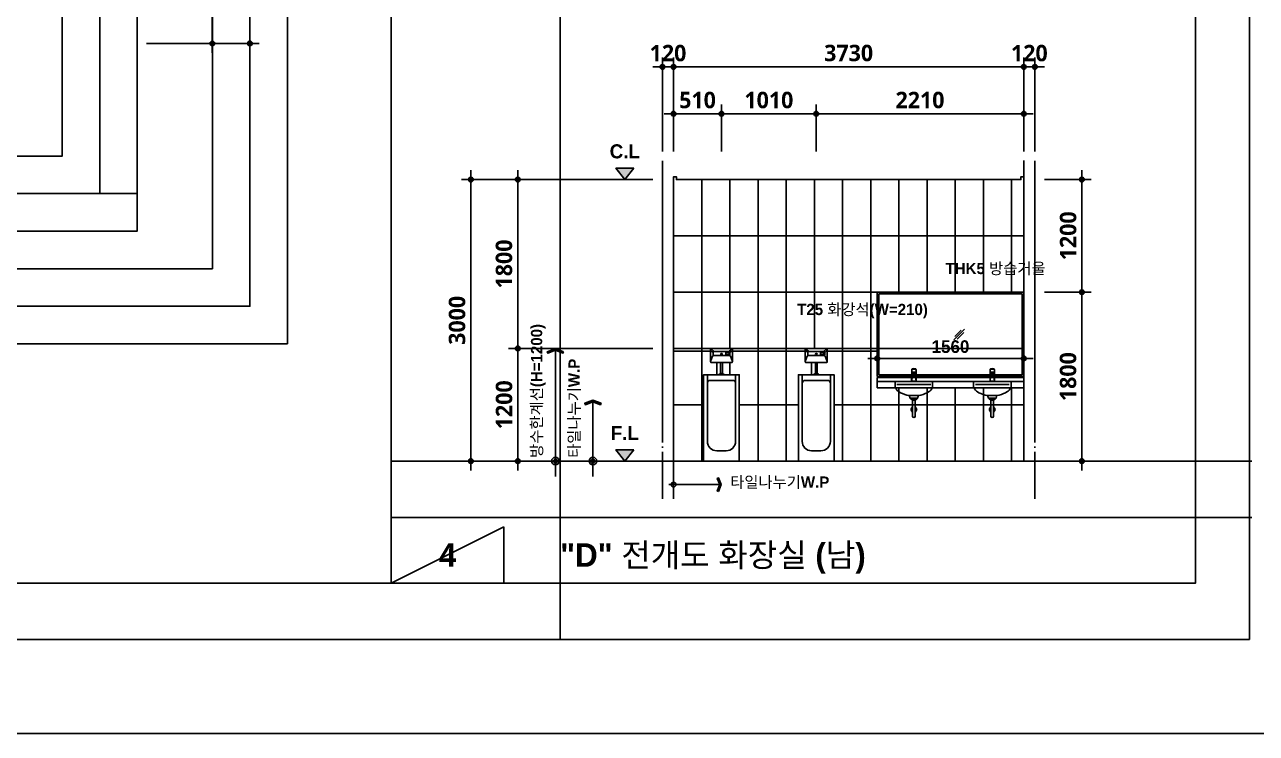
# Model space of a CAD drawing. Header units: millimetres. Extents: x 0 to 336000, y 0 to 30768.
# Drawn here: x 65425 to 78549, y 0 to 7550 of the extents above; entities that cross this region are included whole.
import ezdxf
from ezdxf.enums import TextEntityAlignment as Align

# ---------------------------------------------------------------- set-up
doc = ezdxf.new("R2010")
doc.units = ezdxf.units.MM
doc.header["$LTSCALE"] = 50
doc.linetypes.add('CEN', pattern=[62, 60, -1, 0, -1])
doc.linetypes.add('HID', pattern=[0.5, 0.25, -0.25])
doc.layers.get('Defpoints').update_dxf_attribs({"color": 153})
for name, color, linetype in [('A-ANNO-DIM', 4, 'Continuous'), ('A-ANNO-GRA1', 7, 'Continuous'), ('A-ANNO-LEAD', 4, 'Continuous'), ('A-ANNO-SYMB', 7, 'Continuous'), ('A-ANNO-TEXT1', 7, 'Continuous'), ('A-CEN', 1, 'CEN'), ('A-FLOR-TOIL-ELE2', 4, 'Continuous'), ('A-FLOR-TOIL-TILE', 8, 'Continuous'), ('A-ST-AXIS-DIM', 7, 'Continuous'), ('A-WALL-MASN', 3, 'Continuous'), ('CEN', 1, 'Continuous'), ('DIM', 7, 'Continuous'), ('ELE2', 3, 'Continuous'), ('HAT', 5, 'Continuous'), ('HID', 7, 'HID'), ('TO', 4, 'Continuous')]:
    doc.layers.add(name, color=color, linetype=linetype)
doc.layers.add('G(그리드1)', color=185, linetype='Continuous', plot=False)
doc.layers.add('G(그리드2)', color=235, linetype='Continuous', plot=False)
doc.styles.add('2020음성 1차', font='나눔고딕Bold.ttf')
doc.styles.add('SH_진천_나눔', font='')
doc.styles.get('SH_진천_나눔').set_extended_font_data('NanumGothic', bold=True)
doc.dimstyles.new('SHP 50', dxfattribs={"dimscale": 50, "dimtxt": 3.5, "dimasz": 1, "dimexe": 2, "dimexo": 2, "dimgap": 1, "dimtad": 1, "dimdec": 0, "dimzin": 0, "dimdsep": 46, "dimtxsty": 'SH_진천_나눔', "dimblk": 'DIMDOT', "dimcen": 0.09, "dimclrd": 256, "dimclre": 256, "dimclrt": 3, "dimadec": 0, "dimazin": 1, "dimtfac": 1, "dimtdec": 0, "dimtix": 1, "dimtmove": 2, "dimatfit": 0, "dimldrblk": 'DIMDOT', "dimfxl": 1, "dimtolj": 1, "dimtzin": 0, "dimlwd": -1, "dimlwe": -1, "dimarcsym": 0})
doc.dimstyles.new('SHP 50내부', dxfattribs={"dimscale": 50, "dimtxt": 2.7, "dimasz": 1, "dimexe": 2, "dimexo": 2, "dimgap": 1, "dimtad": 1, "dimdec": 0, "dimzin": 0, "dimdsep": 46, "dimtxsty": '2020음성 1차', "dimblk": 'DIMDOT', "dimcen": 0.09, "dimclrd": 256, "dimclre": 256, "dimclrt": 3, "dimadec": 0, "dimazin": 1, "dimtfac": 1, "dimtdec": 0, "dimtix": 1, "dimtmove": 2, "dimatfit": 0, "dimldrblk": 'DIMDOT', "dimfxl": 1, "dimtolj": 1, "dimtzin": 0, "dimlwd": -1, "dimlwe": -1, "dimarcsym": 0})

# ---------------------------------------------------------------- blocks, each defined once
blk = doc.blocks.new('DIMDOT')
at = {"color": 0}
blk.add_line((-2, 0), (2, 0), dxfattribs=at)
for radius in [0.5, 0.25]:
    blk.add_circle((0, 0), radius, dxfattribs=at)
blk = doc.blocks.new('*D15667')
at = {"layer": 'A-ST-AXIS-DIM'}
for p, q in [((66725, 21150), (67925, 21150)), ((67825, 7400), (67825, 21100)), ((66725, 7350), (67925, 7350))]:
    blk.add_line(p, q, dxfattribs=at)
at = {"layer": 'Defpoints', "color": 0}
for p in [(66625, 21150), (67825, 21150), (66625, 7350)]:
    blk.add_point(p, dxfattribs=at)
at = {"layer": 'A-ST-AXIS-DIM', "linetype": 'ByBlock', "xscale": 50, "yscale": 50, "zscale": 50}
for p, rotation in [((67825, 21150), 90), ((67825, 7350), 270)]:
    blk.add_blockref('DIMDOT', p, dxfattribs=dict(at, rotation=rotation))
at = {"layer": 'A-ST-AXIS-DIM', "color": 3, "insert": (67679, 14250), "char_height": 175, "attachment_point": 5, "rotation": 90, "style": 'SH_진천_나눔'}
blk.add_mtext('\\A1;13800', dxfattribs=at)
blk = doc.blocks.new('*D16184')
at = {"layer": 'A-ST-AXIS-DIM'}
for p, q in [((66725, 9340), (67525, 9340)), ((67425, 7400), (67425, 9290)), ((66725, 7350), (67525, 7350))]:
    blk.add_line(p, q, dxfattribs=at)
at = {"layer": 'Defpoints', "color": 0}
for p in [(66625, 9340), (67425, 9340), (66625, 7350)]:
    blk.add_point(p, dxfattribs=at)
at = {"layer": 'A-ST-AXIS-DIM', "linetype": 'ByBlock', "xscale": 50, "yscale": 50, "zscale": 50}
for p, rotation in [((67425, 9340), 90), ((67425, 7350), 270)]:
    blk.add_blockref('DIMDOT', p, dxfattribs=dict(at, rotation=rotation))
at = {"layer": 'A-ST-AXIS-DIM', "color": 3, "insert": (67279, 8345), "char_height": 175, "attachment_point": 5, "rotation": 90, "style": 'SH_진천_나눔'}
blk.add_mtext('\\A1;1990', dxfattribs=at)
blk = doc.blocks.new('*D20808')
at = {"layer": 'A-ST-AXIS-DIM'}
for p, q in [((72170, 7100), (72120, 7100)), ((72220, 6200), (72220, 7200)), ((72340, 7100), (72220, 7100)), ((72340, 6200), (72340, 7200)), ((72390, 7100), (72440, 7100))]:
    blk.add_line(p, q, dxfattribs=at)
at = {"layer": 'Defpoints', "color": 0}
for p in [(72220, 7100), (72220, 6100), (72340, 6100)]:
    blk.add_point(p, dxfattribs=at)
at = {"layer": 'A-ST-AXIS-DIM', "linetype": 'ByBlock', "xscale": 50, "yscale": 50, "zscale": 50}
blk.add_blockref('DIMDOT', (72220, 7100), dxfattribs=at)
at = {"layer": 'A-ST-AXIS-DIM', "linetype": 'ByBlock', "xscale": 50, "yscale": 50, "zscale": 50, "rotation": 180}
blk.add_blockref('DIMDOT', (72340, 7100), dxfattribs=at)
at = {"layer": 'A-ST-AXIS-DIM', "color": 3, "insert": (72280, 7246), "char_height": 175, "attachment_point": 5, "style": 'SH_진천_나눔'}
blk.add_mtext('\\A1;120', dxfattribs=at)
blk = doc.blocks.new('*D20809')
at = {"layer": 'A-ST-AXIS-DIM'}
for p, q in [((72340, 6200), (72340, 7200)), ((72390, 7100), (76020, 7100)), ((76070, 6200), (76070, 7200))]:
    blk.add_line(p, q, dxfattribs=at)
at = {"layer": 'Defpoints', "color": 0}
for p in [(76070, 7100), (72340, 6100), (76070, 6100)]:
    blk.add_point(p, dxfattribs=at)
at = {"layer": 'A-ST-AXIS-DIM', "linetype": 'ByBlock', "xscale": 50, "yscale": 50, "zscale": 50, "rotation": 180}
blk.add_blockref('DIMDOT', (72340, 7100), dxfattribs=at)
at = {"layer": 'A-ST-AXIS-DIM', "linetype": 'ByBlock', "xscale": 50, "yscale": 50, "zscale": 50}
blk.add_blockref('DIMDOT', (76070, 7100), dxfattribs=at)
at = {"layer": 'A-ST-AXIS-DIM', "color": 3, "insert": (74205, 7247), "char_height": 175, "attachment_point": 5, "style": 'SH_진천_나눔'}
blk.add_mtext('\\A1;3730', dxfattribs=at)
blk = doc.blocks.new('*D20810')
at = {"layer": 'A-ST-AXIS-DIM'}
for p, q in [((76020, 7100), (75970, 7100)), ((76070, 6200), (76070, 7200)), ((76070, 7100), (76190, 7100)), ((76190, 6200), (76190, 7200)), ((76240, 7100), (76290, 7100))]:
    blk.add_line(p, q, dxfattribs=at)
at = {"layer": 'Defpoints', "color": 0}
for p in [(76190, 7100), (76070, 6100), (76190, 6100)]:
    blk.add_point(p, dxfattribs=at)
at = {"layer": 'A-ST-AXIS-DIM', "linetype": 'ByBlock', "xscale": 50, "yscale": 50, "zscale": 50}
blk.add_blockref('DIMDOT', (76070, 7100), dxfattribs=at)
at = {"layer": 'A-ST-AXIS-DIM', "linetype": 'ByBlock', "xscale": 50, "yscale": 50, "zscale": 50, "rotation": 180}
blk.add_blockref('DIMDOT', (76190, 7100), dxfattribs=at)
at = {"layer": 'A-ST-AXIS-DIM', "color": 3, "insert": (76130, 7246), "char_height": 175, "attachment_point": 5, "style": 'SH_진천_나눔'}
blk.add_mtext('\\A1;120', dxfattribs=at)
blk = doc.blocks.new('*D20811')
at = {"layer": 'A-ST-AXIS-DIM'}
for p, q in [((72120, 5900), (70080, 5900)), ((70180, 5850), (70180, 2950)), ((72120, 2900), (70080, 2900))]:
    blk.add_line(p, q, dxfattribs=at)
at = {"layer": 'Defpoints', "color": 0}
for p in [(72220, 5900), (70180, 2900), (72220, 2900)]:
    blk.add_point(p, dxfattribs=at)
at = {"layer": 'A-ST-AXIS-DIM', "linetype": 'ByBlock', "xscale": 50, "yscale": 50, "zscale": 50}
for p, rotation in [((70180, 5900), 90), ((70180, 2900), 270)]:
    blk.add_blockref('DIMDOT', p, dxfattribs=dict(at, rotation=rotation))
at = {"layer": 'A-ST-AXIS-DIM', "color": 3, "insert": (70033, 4400), "char_height": 175, "attachment_point": 5, "rotation": 90, "style": 'SH_진천_나눔'}
blk.add_mtext('\\A1;3000', dxfattribs=at)
blk = doc.blocks.new('*D20812')
at = {"layer": 'A-ST-AXIS-DIM'}
for p, q in [((72120, 5900), (70580, 5900)), ((70680, 4150), (70680, 5850)), ((72120, 4100), (70580, 4100))]:
    blk.add_line(p, q, dxfattribs=at)
at = {"layer": 'Defpoints', "color": 0}
for p in [(70680, 5900), (72220, 5900), (72220, 4100)]:
    blk.add_point(p, dxfattribs=at)
at = {"layer": 'A-ST-AXIS-DIM', "linetype": 'ByBlock', "xscale": 50, "yscale": 50, "zscale": 50}
for p, rotation in [((70680, 5900), 90), ((70680, 4100), 270)]:
    blk.add_blockref('DIMDOT', p, dxfattribs=dict(at, rotation=rotation))
at = {"layer": 'A-ST-AXIS-DIM', "color": 3, "insert": (70533, 5000), "char_height": 175, "attachment_point": 5, "rotation": 90, "style": 'SH_진천_나눔'}
blk.add_mtext('\\A1;1800', dxfattribs=at)
blk = doc.blocks.new('*D20813')
at = {"layer": 'A-ST-AXIS-DIM'}
for p, q in [((72120, 4100), (70580, 4100)), ((70680, 4050), (70680, 2950)), ((72120, 2900), (70580, 2900))]:
    blk.add_line(p, q, dxfattribs=at)
at = {"layer": 'Defpoints', "color": 0}
for p in [(72220, 4100), (70680, 2900), (72220, 2900)]:
    blk.add_point(p, dxfattribs=at)
at = {"layer": 'A-ST-AXIS-DIM', "linetype": 'ByBlock', "xscale": 50, "yscale": 50, "zscale": 50}
for p, rotation in [((70680, 4100), 90), ((70680, 2900), 270)]:
    blk.add_blockref('DIMDOT', p, dxfattribs=dict(at, rotation=rotation))
at = {"layer": 'A-ST-AXIS-DIM', "color": 3, "insert": (70534, 3500), "char_height": 175, "attachment_point": 5, "rotation": 90, "style": 'SH_진천_나눔'}
blk.add_mtext('\\A1;1200', dxfattribs=at)
blk = doc.blocks.new('*D20814')
at = {"layer": 'A-ST-AXIS-DIM'}
for p, q in [((76290, 4700), (76790, 4700)), ((76690, 2950), (76690, 4650)), ((76290, 2900), (76790, 2900))]:
    blk.add_line(p, q, dxfattribs=at)
at = {"layer": 'Defpoints', "color": 0}
for p in [(76190, 4700), (76690, 4700), (76190, 2900)]:
    blk.add_point(p, dxfattribs=at)
at = {"layer": 'A-ST-AXIS-DIM', "linetype": 'ByBlock', "xscale": 50, "yscale": 50, "zscale": 50}
for p, rotation in [((76690, 4700), 90), ((76690, 2900), 270)]:
    blk.add_blockref('DIMDOT', p, dxfattribs=dict(at, rotation=rotation))
at = {"layer": 'A-ST-AXIS-DIM', "color": 3, "insert": (76543, 3800), "char_height": 175, "attachment_point": 5, "rotation": 90, "style": 'SH_진천_나눔'}
blk.add_mtext('\\A1;1800', dxfattribs=at)
blk = doc.blocks.new('*D20815')
at = {"layer": 'A-ST-AXIS-DIM'}
for p, q in [((76290, 5900), (76790, 5900)), ((76690, 5850), (76690, 4750)), ((76290, 4700), (76790, 4700))]:
    blk.add_line(p, q, dxfattribs=at)
at = {"layer": 'Defpoints', "color": 0}
for p in [(76190, 5900), (76190, 4700), (76690, 4700)]:
    blk.add_point(p, dxfattribs=at)
at = {"layer": 'A-ST-AXIS-DIM', "linetype": 'ByBlock', "xscale": 50, "yscale": 50, "zscale": 50}
for p, rotation in [((76690, 5900), 90), ((76690, 4700), 270)]:
    blk.add_blockref('DIMDOT', p, dxfattribs=dict(at, rotation=rotation))
at = {"layer": 'A-ST-AXIS-DIM', "color": 3, "insert": (76544, 5300), "char_height": 175, "attachment_point": 5, "rotation": 90, "style": 'SH_진천_나눔'}
blk.add_mtext('\\A1;1200', dxfattribs=at)
blk = doc.blocks.new('*D20816')
at = {"layer": 'A-ST-AXIS-DIM'}
for p, q in [((72340, 6200), (72340, 6700)), ((72850, 6200), (72850, 6700)), ((72290, 6600), (72240, 6600)), ((72850, 6600), (72340, 6600)), ((72900, 6600), (72950, 6600))]:
    blk.add_line(p, q, dxfattribs=at)
at = {"layer": 'Defpoints', "color": 0}
for p in [(72340, 6600), (72340, 6100), (72850, 6100)]:
    blk.add_point(p, dxfattribs=at)
at = {"layer": 'A-ST-AXIS-DIM', "linetype": 'ByBlock', "xscale": 50, "yscale": 50, "zscale": 50}
blk.add_blockref('DIMDOT', (72340, 6600), dxfattribs=at)
at = {"layer": 'A-ST-AXIS-DIM', "linetype": 'ByBlock', "xscale": 50, "yscale": 50, "zscale": 50, "rotation": 180}
blk.add_blockref('DIMDOT', (72850, 6600), dxfattribs=at)
at = {"layer": 'A-ST-AXIS-DIM', "color": 3, "insert": (72595, 6746), "char_height": 175, "attachment_point": 5, "style": 'SH_진천_나눔'}
blk.add_mtext('\\A1;510', dxfattribs=at)
blk = doc.blocks.new('ARROWX')
blk.add_lwpolyline([(-0.2, -0.5), (-0.293, -0.463), (-0.108, 0), (-0.293, 0.463), (-0.2, 0.5), (0, 0)], close=True)
for points in [[(-0.2, 0.5), (-0.293, 0.463), (0, 0), (-0.108, 0)], [(0, 0), (-0.108, 0), (-0.2, -0.5), (-0.293, -0.463)]]:
    blk.add_solid(points)
blk = doc.blocks.new('Z_DOT')
at = {"layer": 'DIM', "color": 0}
for p, q in [((0, -3), (0, 3)), ((-3, 0), (3, 0))]:
    blk.add_line(p, q, dxfattribs=at)
for radius in [0.75, 0.375]:
    blk.add_circle((0, 0), radius, dxfattribs=at)
blk = doc.blocks.new('*D20817')
at = {"layer": 'A-ST-AXIS-DIM'}
for p, q in [((72850, 6200), (72850, 6700)), ((73860, 6200), (73860, 6700)), ((72900, 6600), (73810, 6600))]:
    blk.add_line(p, q, dxfattribs=at)
at = {"layer": 'Defpoints', "color": 0}
for p in [(73860, 6600), (72850, 6100), (73860, 6100)]:
    blk.add_point(p, dxfattribs=at)
at = {"layer": 'A-ST-AXIS-DIM', "linetype": 'ByBlock', "xscale": 50, "yscale": 50, "zscale": 50, "rotation": 180}
blk.add_blockref('DIMDOT', (72850, 6600), dxfattribs=at)
at = {"layer": 'A-ST-AXIS-DIM', "linetype": 'ByBlock', "xscale": 50, "yscale": 50, "zscale": 50}
blk.add_blockref('DIMDOT', (73860, 6600), dxfattribs=at)
at = {"layer": 'A-ST-AXIS-DIM', "color": 3, "insert": (73355, 6746), "char_height": 175, "attachment_point": 5, "style": 'SH_진천_나눔'}
blk.add_mtext('\\A1;1010', dxfattribs=at)
blk = doc.blocks.new('*D20818')
at = {"layer": 'A-ST-AXIS-DIM'}
for p, q in [((73860, 6200), (73860, 6700)), ((76070, 6200), (76070, 6700)), ((76020, 6600), (73910, 6600))]:
    blk.add_line(p, q, dxfattribs=at)
at = {"layer": 'Defpoints', "color": 0}
for p in [(73860, 6600), (73860, 6100), (76070, 6100)]:
    blk.add_point(p, dxfattribs=at)
at = {"layer": 'A-ST-AXIS-DIM', "linetype": 'ByBlock', "xscale": 50, "yscale": 50, "zscale": 50, "rotation": 180}
blk.add_blockref('DIMDOT', (73860, 6600), dxfattribs=at)
at = {"layer": 'A-ST-AXIS-DIM', "linetype": 'ByBlock', "xscale": 50, "yscale": 50, "zscale": 50}
blk.add_blockref('DIMDOT', (76070, 6600), dxfattribs=at)
at = {"layer": 'A-ST-AXIS-DIM', "color": 3, "insert": (74965, 6746), "char_height": 175, "attachment_point": 5, "style": 'SH_진천_나눔'}
blk.add_mtext('\\A1;2210', dxfattribs=at)
blk = doc.blocks.new('레버형 수도꼭지')
at = {"layer": 'TO'}
h = blk.add_hatch(dxfattribs=at)
h.set_pattern_fill('ANSI37', color=256, scale=10, style=0)
h.set_pattern_definition([(45, (123210.5049, 58331.802), (-0.8838834765, 0.8838834765), []), (135, (123210.5049, 58331.802), (-0.8838834765, -0.8838834765), [])])
edge = h.paths.add_edge_path()
edge.add_ellipse((-228341, -110348), major_axis=(14.3, 0), ratio=0.258819, start_angle=22.7288, end_angle=90, ccw=False)
edge.add_ellipse((-228341, -110345), major_axis=(14.3, 0), ratio=0.258819, start_angle=270, end_angle=337.2712, ccw=False)
edge.add_line((-228341, -110349), (-228341, -110344))
edge = h.paths.add_edge_path()
edge.add_ellipse((-228341, -110348), major_axis=(14.3, 0), ratio=0.258819, start_angle=90, end_angle=157.2712, ccw=False)
edge.add_line((-228341, -110344), (-228341, -110349))
edge.add_ellipse((-228341, -110345), major_axis=(14.3, 0), ratio=0.258819, start_angle=202.7288, end_angle=270, ccw=False)
for p, q in [((-228374, -110300), (-228375, -110435)), ((-228374, -110297), (-228374, -110260)), ((-228374, -110297), (-228307, -110297)), ((-228374, -110300), (-228307, -110300)), ((-228361, -110310), (-228361, -110312)), ((-228358, -110336), (-228358, -110344)), ((-228357, -110348), (-228358, -110345)), ((-228325, -110348), (-228324, -110345)), ((-228324, -110336), (-228324, -110344)), ((-228320, -110312), (-228320, -110310)), ((-228307, -110297), (-228307, -110260)), ((-228307, -110300), (-228307, -110435)), ((-228375, -110435), (-228307, -110435))]:
    blk.add_line(p, q, dxfattribs=at)
for centre, radius, start, end in [((-228350, -110260), 24.5, 157.7871, 180), ((-228362, -110255), 11.4, 104.5511, 157.7871), ((-228233, -110338), 143, 163.5148, 164.4695), ((-228341, -110337), 95.7, 75.4489, 104.5511), ((-228320, -110255), 11.4, 22.2129, 75.4489), ((-228449, -110338), 143, 15.5305, 16.4852), ((-228332, -110260), 24.5, 0, 22.2129)]:
    blk.add_arc(centre, radius, start, end, dxfattribs=at)
at = {"layer": 'TO', "extrusion": (0, 0, -1)}
for centre, major_axis, ratio, start_param, end_param in [((-228361, -110310), (-0.625, 0.345), 0.985024, -0.521073, 0.03416), ((-228342, -110311), (19.7, 0), 0.087155, 1.571005, 3.055326), ((-228342, -110313), (-18.8, 5.9), 0.963674, 4.591114, 5.956008), ((-228341, -110344), (17.1, 0), 0.258819, 3.034181, 6.390597), ((-228341, -110336), (17.1, 0), 0.258819, 3.141593, 6.283185), ((-228341, -110348), (-15.7, 0), 0.258819, 3.141593, 9.424778), ((-228341, -110348), (-14.3, 0), 0.258819, 3.141593, 9.424778), ((-228341, -110345), (-14.3, 0), 0.258819, 3.538286, 5.886492), ((-228340, -110311), (-19.7, 0), 0.087155, 3.227859, 4.712181), ((-228340, -110313), (18.8, 5.9), 0.963674, 0.327177, 1.692071), ((-228321, -110310), (0.625, 0.345), 0.985024, -0.020425, 0.521078)]:
    blk.add_ellipse(centre, major_axis=major_axis, ratio=ratio, start_param=start_param, end_param=end_param, dxfattribs=at)
at = {"layer": 'TO'}
for points, knots in [([(-228374, -110263), (-228375, -110262), (-228374, -110261), (-228374, -110259), (-228374, -110258), (-228374, -110255), (-228373, -110253), (-228371, -110249), (-228369, -110247), (-228363, -110246), (-228361, -110246), (-228356, -110246), (-228354, -110246), (-228350, -110247), (-228348, -110247), (-228345, -110247), (-228343, -110247), (-228341, -110247)], [0, 0, 0, 0, 0.055247, 0.055247, 0.141133, 0.141133, 0.312907, 0.312907, 0.656453, 0.656453, 0.828227, 0.828227, 0.914113, 0.914113, 0.957057, 0.957057, 1, 1, 1, 1]), ([(-228361, -110313), (-228363, -110318), (-228364, -110322), (-228366, -110328), (-228367, -110329), (-228367, -110331), (-228368, -110332), (-228369, -110336), (-228370, -110339), (-228371, -110348), (-228371, -110354), (-228373, -110367), (-228373, -110374), (-228374, -110390), (-228374, -110398), (-228374, -110412), (-228374, -110417), (-228375, -110423), (-228375, -110426), (-228375, -110430), (-228375, -110433), (-228375, -110435)], [0, 0, 0, 0, 0.25, 0.25, 0.3125, 0.3125, 0.375, 0.375, 0.5, 0.5, 0.625, 0.625, 0.75, 0.75, 0.875, 0.875, 0.9375, 0.9375, 0.96875, 0.96875, 1, 1, 1, 1]), ([(-228341, -110250), (-228343, -110250), (-228344, -110250), (-228347, -110250), (-228348, -110250), (-228352, -110250), (-228354, -110249), (-228358, -110249), (-228361, -110248), (-228366, -110248), (-228369, -110248), (-228371, -110253), (-228372, -110255), (-228373, -110261), (-228373, -110265), (-228374, -110273), (-228374, -110278), (-228374, -110286), (-228374, -110289), (-228374, -110292), (-228374, -110294), (-228374, -110296), (-228374, -110297), (-228374, -110297)], [0, 0, 0, 0, 0.03125, 0.03125, 0.0625, 0.0625, 0.125, 0.125, 0.25, 0.25, 0.5, 0.5, 0.625, 0.625, 0.75, 0.75, 0.875, 0.875, 0.9375, 0.9375, 0.96875, 0.96875, 1, 1, 1, 1]), ([(-228374, -110297), (-228374, -110297), (-228374, -110296), (-228374, -110294), (-228374, -110293), (-228374, -110289), (-228374, -110287), (-228374, -110279), (-228374, -110275), (-228373, -110266), (-228372, -110263), (-228371, -110257), (-228371, -110255), (-228369, -110252), (-228368, -110251), (-228365, -110250), (-228363, -110250), (-228360, -110250), (-228358, -110251), (-228353, -110251), (-228351, -110252), (-228348, -110252), (-228347, -110252), (-228344, -110252), (-228343, -110252), (-228341, -110252)], [0, 0, 0, 0, 0.03125, 0.03125, 0.0625, 0.0625, 0.125, 0.125, 0.25, 0.25, 0.375, 0.375, 0.5, 0.5, 0.625, 0.625, 0.75, 0.75, 0.875, 0.875, 0.9375, 0.9375, 0.96875, 0.96875, 1, 1, 1, 1]), ([(-228374, -110300), (-228374, -110302), (-228374, -110303), (-228374, -110307), (-228374, -110308), (-228373, -110313), (-228373, -110315), (-228373, -110320), (-228372, -110323), (-228372, -110326), (-228372, -110328), (-228371, -110330), (-228371, -110331), (-228370, -110331), (-228370, -110330), (-228369, -110328), (-228369, -110326), (-228366, -110319), (-228364, -110314), (-228361, -110310)], [0, 0, 0, 0, 0.03125, 0.03125, 0.0625, 0.0625, 0.125, 0.125, 0.1875, 0.1875, 0.25, 0.25, 0.3125, 0.3125, 0.375, 0.375, 0.5, 0.5, 1, 1, 1, 1]), ([(-228370, -110329), (-228370, -110330), (-228370, -110330), (-228370, -110330), (-228370, -110330), (-228371, -110330), (-228371, -110330), (-228372, -110327), (-228372, -110323), (-228373, -110315), (-228373, -110313), (-228374, -110308), (-228374, -110307), (-228374, -110303), (-228374, -110302), (-228374, -110300)], [0, 0, 0, 0, 0.054942, 0.054942, 0.140857, 0.140857, 0.312685, 0.312685, 0.656343, 0.656343, 0.828171, 0.828171, 0.914086, 0.914086, 1, 1, 1, 1]), ([(-228374, -110435), (-228374, -110433), (-228374, -110431), (-228374, -110428), (-228374, -110426), (-228373, -110421), (-228373, -110418), (-228372, -110407), (-228372, -110401), (-228370, -110389), (-228369, -110383), (-228367, -110373), (-228365, -110368), (-228363, -110360), (-228361, -110357), (-228358, -110352), (-228357, -110350), (-228356, -110349)], [0, 0, 0, 0, 0.0404138, 0.0404138, 0.0808277, 0.0808277, 0.1616554, 0.1616554, 0.3233107, 0.3233107, 0.4849661, 0.4849661, 0.6466214, 0.6466214, 0.8082768, 0.8082768, 0.9542949, 0.9542949, 0.9542949, 0.9542949]), ([(-228370, -110330), (-228370, -110330), (-228370, -110330), (-228370, -110330), (-228370, -110329), (-228369, -110329), (-228369, -110328), (-228369, -110327), (-228368, -110325), (-228367, -110323), (-228367, -110321), (-228366, -110319), (-228365, -110316), (-228363, -110314), (-228362, -110312), (-228362, -110310), (-228361, -110310)], [0, 0, 0, 0, 0.008544, 0.024611, 0.042457, 0.061431, 0.092477, 0.143193, 0.194133, 0.291303, 0.393966, 0.504737, 0.622577, 0.748222, 0.885676, 1, 1, 1, 1]), ([(-228341, -110245), (-228343, -110245), (-228345, -110245), (-228348, -110245), (-228349, -110245), (-228353, -110244), (-228355, -110244), (-228358, -110244), (-228359, -110244), (-228362, -110244), (-228363, -110244), (-228364, -110244), (-228365, -110244), (-228366, -110245)], [0, 0, 0, 0, 0.10427, 0.10427, 0.20854, 0.20854, 0.417079, 0.417079, 0.625619, 0.625619, 0.834159, 0.834159, 1, 1, 1, 1]), ([(-228361, -110310), (-228361, -110309), (-228359, -110308), (-228352, -110306), (-228347, -110305), (-228342, -110305)], [0, 0, 0, 0, 0.5, 0.5, 1, 1, 1, 1]), ([(-228361, -110310), (-228361, -110310), (-228361, -110309), (-228361, -110309), (-228360, -110309), (-228360, -110308), (-228360, -110308), (-228360, -110308)], [0, 0, 0, 0, 0.059607, 0.291171, 0.606391, 0.932673, 1, 1, 1, 1]), ([(-228361, -110312), (-228361, -110312), (-228361, -110312), (-228361, -110312), (-228361, -110312), (-228361, -110312), (-228361, -110312), (-228361, -110313), (-228361, -110313), (-228361, -110313), (-228361, -110313), (-228361, -110313), (-228361, -110313)], [0, 0, 0, 0, 0.175016, 0.175016, 0.175016, 0.450335, 0.450335, 0.450335, 0.724932, 0.724932, 0.724932, 1, 1, 1, 1]), ([(-228342, -110304), (-228347, -110304), (-228351, -110305), (-228357, -110307), (-228358, -110307), (-228359, -110308)], [0, 0, 0, 0, 0.632436, 0.632436, 1, 1, 1, 1]), ([(-228316, -110245), (-228317, -110244), (-228317, -110244), (-228320, -110244), (-228322, -110244), (-228327, -110244), (-228329, -110244), (-228332, -110245), (-228334, -110245), (-228337, -110245), (-228339, -110245), (-228341, -110245)], [0, 0, 0, 0, 0.176828, 0.176828, 0.588414, 0.588414, 0.794207, 0.794207, 0.897103, 0.897103, 1, 1, 1, 1]), ([(-228307, -110263), (-228307, -110262), (-228307, -110261), (-228307, -110259), (-228308, -110258), (-228308, -110255), (-228309, -110253), (-228311, -110249), (-228313, -110247), (-228319, -110246), (-228321, -110246), (-228326, -110246), (-228328, -110246), (-228332, -110247), (-228333, -110247), (-228337, -110247), (-228339, -110247), (-228341, -110247)], [0, 0, 0, 0, 0.055247, 0.055247, 0.141133, 0.141133, 0.312907, 0.312907, 0.656453, 0.656453, 0.828227, 0.828227, 0.914113, 0.914113, 0.957057, 0.957057, 1, 1, 1, 1]), ([(-228307, -110297), (-228307, -110297), (-228307, -110296), (-228307, -110294), (-228307, -110292), (-228307, -110289), (-228307, -110286), (-228308, -110278), (-228308, -110274), (-228308, -110265), (-228309, -110261), (-228310, -110255), (-228310, -110253), (-228312, -110250), (-228313, -110249), (-228316, -110248), (-228317, -110248), (-228321, -110248), (-228323, -110249), (-228328, -110249), (-228330, -110250), (-228333, -110250), (-228335, -110250), (-228337, -110250), (-228339, -110250), (-228341, -110250)], [0, 0, 0, 0, 0.029977, 0.029977, 0.061268, 0.061268, 0.12385, 0.12385, 0.249014, 0.249014, 0.374179, 0.374179, 0.499343, 0.499343, 0.624507, 0.624507, 0.749671, 0.749671, 0.874836, 0.874836, 0.937418, 0.937418, 0.968709, 0.968709, 1, 1, 1, 1]), ([(-228341, -110252), (-228339, -110252), (-228338, -110252), (-228335, -110252), (-228334, -110252), (-228330, -110252), (-228329, -110251), (-228324, -110251), (-228322, -110250), (-228316, -110250), (-228314, -110250), (-228311, -110255), (-228310, -110257), (-228309, -110263), (-228309, -110266), (-228308, -110275), (-228308, -110279), (-228308, -110287), (-228307, -110289), (-228307, -110293), (-228307, -110294), (-228307, -110296), (-228307, -110297), (-228307, -110297)], [0, 0, 0, 0, 0.03125, 0.03125, 0.0625, 0.0625, 0.125, 0.125, 0.25, 0.25, 0.5, 0.5, 0.625, 0.625, 0.75, 0.75, 0.875, 0.875, 0.9375, 0.9375, 0.96875, 0.96875, 1, 1, 1, 1]), ([(-228322, -110308), (-228323, -110307), (-228325, -110307), (-228330, -110305), (-228335, -110304), (-228340, -110304)], [0, 0, 0, 0, 0.361277, 0.361277, 1, 1, 1, 1]), ([(-228340, -110305), (-228335, -110305), (-228330, -110306), (-228323, -110308), (-228321, -110309), (-228320, -110310)], [0, 0, 0, 0, 0.5, 0.5, 1, 1, 1, 1]), ([(-228326, -110349), (-228325, -110350), (-228323, -110352), (-228321, -110357), (-228319, -110360), (-228317, -110368), (-228315, -110373), (-228313, -110383), (-228312, -110388), (-228310, -110401), (-228310, -110407), (-228309, -110418), (-228308, -110421), (-228308, -110426), (-228308, -110428), (-228308, -110431), (-228308, -110433), (-228307, -110435)], [0.047962, 0.047962, 0.047962, 0.047962, 0.1919518, 0.1919518, 0.3535615, 0.3535615, 0.5151711, 0.5151711, 0.6767807, 0.6767807, 0.8383904, 0.8383904, 0.9191952, 0.9191952, 0.9595976, 0.9595976, 1, 1, 1, 1]), ([(-228322, -110308), (-228322, -110308), (-228322, -110308), (-228321, -110309), (-228321, -110309), (-228321, -110309), (-228321, -110310), (-228321, -110310)], [0, 0, 0, 0, 0.069955, 0.366618, 0.668091, 0.949781, 1, 1, 1, 1]), ([(-228321, -110310), (-228320, -110310), (-228320, -110311), (-228319, -110313), (-228317, -110316), (-228316, -110318), (-228315, -110321), (-228314, -110323), (-228313, -110325), (-228313, -110327), (-228312, -110329), (-228312, -110330), (-228312, -110330), (-228312, -110330), (-228312, -110330), (-228312, -110330)], [0, 0, 0, 0, 0.080269, 0.228603, 0.371615, 0.492812, 0.604279, 0.709069, 0.806733, 0.896616, 0.944459, 0.967209, 0.984736, 0.999101, 1, 1, 1, 1]), ([(-228320, -110310), (-228318, -110314), (-228316, -110319), (-228313, -110326), (-228313, -110328), (-228312, -110330), (-228312, -110331), (-228311, -110331), (-228311, -110330), (-228310, -110327), (-228309, -110323), (-228309, -110315), (-228308, -110313), (-228308, -110308), (-228308, -110307), (-228308, -110303), (-228308, -110302), (-228308, -110300)], [0, 0, 0, 0, 0.5, 0.5, 0.625, 0.625, 0.6875, 0.6875, 0.75, 0.75, 0.875, 0.875, 0.9375, 0.9375, 0.96875, 0.96875, 1, 1, 1, 1]), ([(-228320, -110313), (-228320, -110313), (-228320, -110313), (-228320, -110313), (-228320, -110313), (-228320, -110313), (-228320, -110312), (-228320, -110312), (-228320, -110312), (-228320, -110312), (-228320, -110312), (-228320, -110312), (-228320, -110312)], [0, 0, 0, 0, 0.275354, 0.275354, 0.275354, 0.550753, 0.550753, 0.550753, 0.825533, 0.825533, 0.825533, 1, 1, 1, 1]), ([(-228307, -110435), (-228307, -110433), (-228307, -110430), (-228307, -110426), (-228307, -110424), (-228307, -110417), (-228307, -110412), (-228308, -110399), (-228308, -110390), (-228309, -110375), (-228309, -110368), (-228310, -110355), (-228311, -110349), (-228312, -110340), (-228313, -110336), (-228314, -110332), (-228314, -110331), (-228315, -110329), (-228315, -110328), (-228317, -110322), (-228319, -110318), (-228320, -110313)], [0, 0, 0, 0, 0.03125, 0.03125, 0.0625, 0.0625, 0.125, 0.125, 0.25, 0.25, 0.375, 0.375, 0.5, 0.5, 0.625, 0.625, 0.6875, 0.6875, 0.75, 0.75, 1, 1, 1, 1]), ([(-228308, -110300), (-228308, -110302), (-228308, -110303), (-228308, -110306), (-228308, -110308), (-228308, -110312), (-228309, -110315), (-228309, -110323), (-228310, -110327), (-228311, -110330), (-228311, -110330), (-228312, -110331), (-228312, -110330), (-228312, -110330)], [0, 0, 0, 0, 0.086304, 0.086304, 0.172607, 0.172607, 0.345214, 0.345214, 0.690429, 0.690429, 0.863036, 0.863036, 1, 1, 1, 1])]:
    blk.add_open_spline(points, degree=3, knots=knots, dxfattribs=at)
for points, degree in [([(-228375, -110435), (-228375, -110421)], 1), ([(-228340, -110304), (-228341, -110304), (-228341, -110304), (-228342, -110304)], 3), ([(-228342, -110305), (-228341, -110305), (-228341, -110305), (-228340, -110305)], 3), ([(-228340, -110313), (-228341, -110313), (-228341, -110313), (-228342, -110313)], 3), ([(-228312, -110330), (-228312, -110330)], 1), ([(-228307, -110421), (-228307, -110435)], 1)]:
    blk.add_open_spline(points, degree=degree, dxfattribs=at)
blk = doc.blocks.new('*D20819')
at = {"layer": 'A-ANNO-DIM'}
for p, q in [((76070, 3900), (76070, 4095)), ((74510, 4000), (74510, 3895)), ((74560, 3995), (76020, 3995))]:
    blk.add_line(p, q, dxfattribs=at)
at = {"layer": 'Defpoints', "color": 0}
for p in [(74510, 4100), (76070, 3995), (76070, 3800)]:
    blk.add_point(p, dxfattribs=at)
at = {"layer": 'A-ANNO-DIM', "linetype": 'ByBlock', "xscale": 50, "yscale": 50, "zscale": 50, "rotation": 180}
blk.add_blockref('DIMDOT', (74510, 3995), dxfattribs=at)
at = {"layer": 'A-ANNO-DIM', "linetype": 'ByBlock', "xscale": 50, "yscale": 50, "zscale": 50}
blk.add_blockref('DIMDOT', (76070, 3995), dxfattribs=at)
at = {"layer": 'A-ANNO-DIM', "color": 3, "insert": (75290, 4119), "char_height": 135, "attachment_point": 5, "style": '2020음성 1차'}
blk.add_mtext('\\A1;1560', dxfattribs=at)
blk = doc.blocks.new('_CIDOTB')
at = {"color": 0, "linetype": 'ByBlock'}
blk.add_line((2, 0), (-1, 0), dxfattribs=at)
blk.add_circle((0, 0), 0.5, dxfattribs=at)

msp = doc.modelspace()

# ---------------------------------------------------------------- hatches: boundary and pattern name
at = {"layer": 'A-ANNO-SYMB', "transparency": 33554687}
h = msp.add_hatch(color=256, dxfattribs=at)
h.dxf.hatch_style = 1
h.paths.add_polyline_path([(71915.5, 6020.5), (71724.5, 6020.5), (71820, 5900)])
h = msp.add_hatch(color=256, dxfattribs=at)
h.dxf.hatch_style = 1
h.paths.add_polyline_path([(71915.5, 3020.5), (71724.5, 3020.5), (71820, 2900)])

# ---------------------------------------------------------------- linework, layer by layer
msp.add_line((76070, 2900), (76070, 6103.8))
at = {"layer": 'A-ANNO-GRA1'}
for p, q in [((69331.3, 27100), (69331.3, 1600)), ((70531.3, 2200), (70531.3, 1600)), ((77900, 1600), (69331.3, 1600))]:
    msp.add_line(p, q, dxfattribs=at)
msp.add_lwpolyline([(43625.2, 27100), (43625.2, 1600), (77900, 1600), (77900, 27100)], close=True, dxfattribs=at)
at = {"layer": 'A-ANNO-LEAD'}
for points in [[(74633.5, 4520.5, 0, 40, 0), (74700.4, 4620.1, 0, 0, 0), (74922.3, 4951.1, 0, 0, 0), (75172.3, 4951.1, 0, 0, 0)], [(73117.3, 4085.2, 0, 40, 0), (73184.1, 4184.9, 0, 0, 0), (73406.1, 4515.9, 0, 0, 0), (73656.1, 4515.9, 0, 0, 0)]]:
    msp.add_lwpolyline(points, format="xyseb", dxfattribs=at)
at = {"layer": 'A-ANNO-SYMB'}
for p, q in [((71080, 4081.4), (71080, 3001.4)), ((71480, 3525.4), (71480, 3062)), ((72826.1, 2650), (72440, 2650))]:
    msp.add_line(p, q, dxfattribs=at)
at = {"layer": 'A-ANNO-SYMB', "transparency": 33554687}
for points in [[(71915.5, 6020.5), (71724.5, 6020.5), (71820, 5900)], [(71915.5, 3020.5), (71724.5, 3020.5), (71820, 2900)]]:
    msp.add_lwpolyline(points, close=True, dxfattribs=at)
at = {"layer": 'A-CEN'}
for p, q in [((72220, 6100), (72220, 2500)), ((76190, 6100), (76190, 2500))]:
    msp.add_line(p, q, dxfattribs=at)
at = {"layer": 'A-FLOR-TOIL-ELE2'}
for p, q in [((72732.5, 3960), (72732.5, 4090)), ((72742.5, 4100), (72957.5, 4100)), ((72770.6, 4068.5), (72929.4, 4068.5)), ((72967.5, 4090), (72967.5, 3960)), ((73742.5, 3960), (73742.5, 4090)), ((73752.5, 4100), (73967.5, 4100)), ((73780.6, 4068.5), (73939.4, 4068.5)), ((73977.5, 4090), (73977.5, 3960)), ((72732.5, 3960), (72753.7, 4018.4)), ((72957.5, 3950), (72742.5, 3950)), ((72760.6, 4035), (72760.6, 4058.5)), ((72763.1, 4025), (72936.9, 4025)), ((72926.9, 4025), (72768.1, 4025)), ((72800, 3820), (72800, 3950)), ((72840, 3835), (72840, 3950)), ((72840, 3950), (72860, 3950)), ((72860, 3950), (72860, 3835)), ((72896.5, 4037.4), (72896.5, 4056.2)), ((72898.5, 4058.2), (72930.1, 4058.2)), ((72930.1, 4035.4), (72898.5, 4035.4)), ((72932.1, 4056.2), (72932.1, 4037.4)), ((72939.4, 4058.5), (72939.4, 4035)), ((72967.5, 3960), (72946.3, 4018.4)), ((73742.5, 3960), (73763.7, 4018.4)), ((73967.5, 3950), (73752.5, 3950)), ((73770.6, 4035), (73770.6, 4058.5)), ((73773.1, 4025), (73946.9, 4025)), ((73936.9, 4025), (73778.1, 4025)), ((73810, 3820), (73810, 3950)), ((73850, 3835), (73850, 3950)), ((73850, 3950), (73870, 3950)), ((73870, 3950), (73870, 3835)), ((73906.5, 4037.4), (73906.5, 4056.2)), ((73908.5, 4058.2), (73940.1, 4058.2)), ((73940.1, 4035.4), (73908.5, 4035.4)), ((73942.1, 4056.2), (73942.1, 4037.4)), ((73949.4, 4058.5), (73949.4, 4035)), ((73977.5, 3960), (73956.3, 4018.4)), ((72660, 3820), (72825, 3820)), ((72660, 2900), (72660, 3820)), ((72825, 3820), (72830, 3830)), ((72875, 3820), (72825, 3820)), ((72830, 3830), (72835, 3830)), ((72830, 3830), (72870, 3830)), ((72835, 3835), (72840, 3835)), ((72835, 3830), (72835, 3835)), ((72835, 3835), (72865, 3835)), ((72860, 3835), (72865, 3835)), ((72865, 3835), (72865, 3830)), ((72865, 3830), (72870, 3830)), ((72870, 3830), (72875, 3820)), ((72875, 3820), (73040, 3820)), ((73040, 3820), (73040, 2900)), ((73670, 3820), (73835, 3820)), ((73670, 2900), (73670, 3820)), ((73835, 3820), (73840, 3830)), ((73885, 3820), (73835, 3820)), ((73840, 3830), (73845, 3830)), ((73840, 3830), (73880, 3830)), ((73845, 3835), (73850, 3835)), ((73845, 3830), (73845, 3835)), ((73845, 3835), (73875, 3835)), ((73870, 3835), (73875, 3835)), ((73875, 3835), (73875, 3830)), ((73875, 3830), (73880, 3830)), ((73880, 3830), (73885, 3820)), ((73885, 3820), (74050, 3820)), ((74050, 3820), (74050, 2900)), ((72730, 3760), (72970, 3760)), ((73740, 3760), (73980, 3760)), ((73040, 2900), (72660, 2900)), ((74050, 2900), (73670, 2900))]:
    msp.add_line(p, q, dxfattribs=at)
for points in [[(72840, 3950), (72840, 3835), (72835, 3835), (72835, 3830), (72830, 3830), (72825, 3820), (72660, 3820), (72660, 2900), (73040, 2900), (73040, 3820), (72875, 3820), (72870, 3830), (72865, 3830), (72865, 3835), (72860, 3835), (72860, 3950), (72957.5, 3950, 0.4142136), (72967.5, 3960), (72967.5, 4090, 0.4142136), (72957.5, 4100), (72742.5, 4100, 0.4142136), (72732.5, 4090), (72732.5, 3960, 0.4142136), (72742.5, 3950)], [(73850, 3950), (73850, 3835), (73845, 3835), (73845, 3830), (73840, 3830), (73835, 3820), (73670, 3820), (73670, 2900), (74050, 2900), (74050, 3820), (73885, 3820), (73880, 3830), (73875, 3830), (73875, 3835), (73870, 3835), (73870, 3950), (73967.5, 3950, 0.4142136), (73977.5, 3960), (73977.5, 4090, 0.4142136), (73967.5, 4100), (73752.5, 4100, 0.4142136), (73742.5, 4090), (73742.5, 3960, 0.4142136), (73752.5, 3950)]]:
    msp.add_lwpolyline(points, format="xyb", close=True, dxfattribs=at)
for points in [[(72700, 3820), (72700, 3110, 0.4142136), (72800, 3010), (72900, 3010, 0.4142136), (73000, 3110), (73000, 3820)], [(73710, 3820), (73710, 3110, 0.4142136), (73810, 3010), (73910, 3010, 0.4142136), (74010, 3110), (74010, 3820)]]:
    msp.add_lwpolyline(points, format="xyb", dxfattribs=at)
for centre in [(72850, 4039.7), (73860, 4039.7)]:
    msp.add_circle(centre, 8.71, dxfattribs=at)
for centre, radius, start, end in [((72742.5, 4090), 10, 90, 180), ((72783.2, 4107), 53.5, 198.52924, 244.97378), ((72791.4, 4117), 51.8, 199.11635, 249.25923), ((72770.6, 4058.5), 10, 90, 180), ((72908.6, 4117), 51.8, 290.74077, 340.88365), ((72929.4, 4058.5), 10, 0, 90), ((72916.8, 4107), 53.5, 295.02622, 341.47076), ((72957.5, 4090), 10, 0, 90), ((73752.5, 4090), 10, 90, 180), ((73793.2, 4107), 53.5, 198.52924, 244.97378), ((73801.4, 4117), 51.8, 199.11635, 249.25923), ((73780.6, 4058.5), 10, 90, 180), ((73918.6, 4117), 51.8, 290.74077, 340.88365), ((73939.4, 4058.5), 10, 0, 90), ((73926.8, 4107), 53.5, 295.02622, 341.47076), ((73967.5, 4090), 10, 0, 90), ((72742.5, 3960), 10, 180, 270), ((72763.1, 4015), 10, 90, 160.06746), ((72770.6, 4035), 10, 180, 270), ((72898.5, 4056.2), 2, 90, 180), ((72898.5, 4037.4), 2, 180, 270), ((72929.4, 4035), 10, 270, 0), ((72930.1, 4056.2), 2, 0, 90), ((72930.1, 4037.4), 2, 270, 0), ((72936.9, 4015), 10, 19.93254, 90), ((72957.5, 3960), 10, 270, 0), ((73752.5, 3960), 10, 180, 270), ((73773.1, 4015), 10, 90, 160.06746), ((73780.6, 4035), 10, 180, 270), ((73908.5, 4056.2), 2, 90, 180), ((73908.5, 4037.4), 2, 180, 270), ((73939.4, 4035), 10, 270, 0), ((73940.1, 4056.2), 2, 0, 90), ((73940.1, 4037.4), 2, 270, 0), ((73946.9, 4015), 10, 19.93254, 90), ((73967.5, 3960), 10, 270, 0), ((72730, 3730), 30, 90, 180), ((72970, 3730), 30, 0, 90), ((73740, 3730), 30, 90, 180), ((73980, 3730), 30, 0, 90)]:
    msp.add_arc(centre, radius, start, end, dxfattribs=at)
at = {"layer": 'A-FLOR-TOIL-TILE'}
for p, q in [((72640, 2900), (72640, 5900)), ((72940, 4100), (72940, 5900)), ((73240, 2900), (73240, 5900)), ((73540, 2900), (73540, 5900)), ((73840, 4100), (73840, 5900)), ((74140, 2900), (74140, 5900)), ((74440, 2900), (74440, 5900)), ((74740, 4700), (74740, 5900)), ((75040, 4700), (75040, 5900)), ((75340, 4700), (75340, 5900)), ((75640, 4700), (75640, 5900)), ((75940, 4700), (75940, 5900)), ((76070, 5300), (72340, 5300)), ((76070, 4700), (72340, 4700)), ((76070, 4100), (72340, 4100)), ((72940, 3820), (72940, 3950)), ((74740, 2900), (74740, 3680)), ((75040, 2900), (75040, 3680)), ((75340, 2900), (75340, 3680)), ((75640, 2900), (75640, 3680)), ((75940, 2900), (75940, 3680)), ((72660, 3500), (72340, 3500)), ((73670, 3500), (73040, 3500)), ((76070, 3500), (74050, 3500))]:
    msp.add_line(p, q, dxfattribs=at)
at = {"layer": 'A-WALL-MASN'}
for p, q in [((72340, 4100), (74510, 4100)), ((72340, 4070), (72732.5, 4070)), ((72967.5, 4070), (73742.5, 4070)), ((73977.5, 4070), (74510, 4070))]:
    msp.add_line(p, q, dxfattribs=at)
at = {"layer": 'CEN'}
msp.add_line((72340, 2900), (72340, 2500), dxfattribs=at)
at = {"layer": 'Defpoints'}
for points in [[(84000, 0), (84000, 29700), (42000, 29700), (42000, 0)], [(43000, 28700), (78474.8, 28700), (78474.8, 1000), (43000, 1000)]]:
    msp.add_lwpolyline(points, close=True, dxfattribs=at)
at = {"layer": 'ELE2'}
msp.add_lwpolyline([(76070, 5900), (76070, 5930), (76040, 5930), (76040, 5900), (72370, 5900), (72370, 5930), (72340, 5930), (72340, 5900), (72340, 2900), (76070, 2900)], close=True, dxfattribs=at)
at = {"layer": 'G(그리드1)'}
for p, q in [((78500, 2900), (69331.3, 2900)), ((78500, 2300), (69331.3, 2300))]:
    msp.add_line(p, q, dxfattribs=at)
for points in [[(44825.2, 25900), (68225.2, 25900), (68225.2, 4150), (44825.2, 4150)], [(45225.2, 25500), (67825.2, 25500), (67825.2, 4550), (45225.2, 4550)], [(45625.2, 25100), (67425.2, 25100), (67425.2, 4950), (45625.2, 4950)], [(46425.2, 24300), (66625.2, 24300), (66625.2, 5750), (46425.2, 5750)]]:
    msp.add_lwpolyline(points, close=True, dxfattribs=at)
at = {"layer": 'G(그리드2)'}
for p, q in [((71131.3, 27100), (71131.3, 1000)), ((69331.3, 1600), (70531.3, 2200))]:
    msp.add_line(p, q, dxfattribs=at)
for points in [[(47525.2, 24700), (66625.2, 24700), (66625.2, 5350), (47525.2, 5350)], [(47925.2, 24300), (66225.2, 24300), (66225.2, 5750), (47925.2, 5750)], [(48325.2, 23900), (65825.2, 23900), (65825.2, 6150), (48325.2, 6150)]]:
    msp.add_lwpolyline(points, close=True, dxfattribs=at)
at = {"layer": 'HAT'}
for p, q in [((75325.6, 4193.1), (75439.4, 4306.9)), ((75335.2, 4226.9), (75404.8, 4296.5)), ((75361, 4201.1), (75430.7, 4270.9))]:
    msp.add_line(p, q, dxfattribs=at)
at = {"layer": 'HID'}
msp.add_line((72340, 4100), (76070, 4100), dxfattribs=at)
at = {"layer": 'TO'}
for p, q in [((76070, 3790), (74510, 3790)), ((74510, 3680), (74510, 3790)), ((76070, 3750), (74510, 3750)), ((76070, 3680), (74510, 3680)), ((74720, 3715), (75080, 3715)), ((75555, 3715), (75915, 3715)), ((76070, 3680), (76070, 3790)), ((74850, 3600), (74900, 3600)), ((74930, 3570), (74870, 3570)), ((74930, 3560), (74875, 3560)), ((74920, 3555), (74880, 3555)), ((74915, 3550), (74885, 3550)), ((74900, 3600), (74950, 3600)), ((75685, 3600), (75735, 3600)), ((75765, 3570), (75705, 3570)), ((75765, 3560), (75710, 3560)), ((75755, 3555), (75715, 3555)), ((75750, 3550), (75720, 3550)), ((75735, 3600), (75785, 3600)), ((74885, 3476), (74885, 3424)), ((74915, 3476), (74915, 3424)), ((75720, 3476), (75720, 3424)), ((75750, 3476), (75750, 3424))]:
    msp.add_line(p, q, dxfattribs=at)
msp.add_lwpolyline([(74510, 3800), (74510, 3800), (74510, 4700), (76070, 4700), (76070, 3800), (74510, 3800)], dxfattribs=at)
msp.add_lwpolyline([(74528, 3818), (74528, 4682), (76052, 4682), (76052, 3818), (74528, 3818)], close=True, dxfattribs=at)
for points in [[(74915, 3476, -0.5773503), (74915, 3424), (74915, 3380, -1), (74885, 3380), (74885, 3424, -0.5773503), (74885, 3476), (74885, 3550), (74880, 3550), (74880, 3555), (74875, 3555), (74875, 3560), (74870, 3560), (74870, 3570), (74860, 3570), (74850, 3600, -0.0790125), (74757.5, 3629.2, -0.1236286), (74710, 3670, -0.0378889), (74706.1, 3676.5, -0.0191953), (74700, 3690), (74700, 3740, -0.4142136), (74710, 3750), (75090, 3750, -0.4142136), (75100, 3740), (75100, 3690, -0.0191953), (75093.9, 3676.5, -0.0378889), (75090, 3670, -0.1236286), (75042.5, 3629.2, -0.0790125), (74950, 3600), (74940, 3570), (74930, 3570), (74930, 3560), (74925, 3560), (74925, 3555), (74920, 3555), (74920, 3550), (74915, 3550)], [(75750, 3476, -0.5773503), (75750, 3424), (75750, 3380, -1), (75720, 3380), (75720, 3424, -0.5773503), (75720, 3476), (75720, 3550), (75715, 3550), (75715, 3555), (75710, 3555), (75710, 3560), (75705, 3560), (75705, 3570), (75695, 3570), (75685, 3600, -0.0790125), (75592.5, 3629.2, -0.1236286), (75545, 3670, -0.0378889), (75541.1, 3676.5, -0.0191953), (75535, 3690), (75535, 3740, -0.4142136), (75545, 3750), (75925, 3750, -0.4142136), (75935, 3740), (75935, 3690, -0.0191953), (75928.9, 3676.5, -0.0378889), (75925, 3670, -0.1236286), (75877.5, 3629.2, -0.0790125), (75785, 3600), (75775, 3570), (75765, 3570), (75765, 3560), (75760, 3560), (75760, 3555), (75755, 3555), (75755, 3550), (75750, 3550)]]:
    msp.add_lwpolyline(points, format="xyb", close=True, dxfattribs=at)
for centre, start, end in [((74710, 3690), 180, 270), ((75090, 3690), 270, 0), ((75545, 3690), 180, 270), ((75925, 3690), 270, 0)]:
    msp.add_arc(centre, 10, start, end, dxfattribs=at)

# ---------------------------------------------------------------- block references
at = {"layer": 'A-ANNO-SYMB'}
for name, p, xscale, yscale, zscale, rotation in [('ARROWX', (71080, 4100), 172.7999999999884, 172.7999999999884, 172.7999999999884, 90), ('ARROWX', (71480, 3551.2), 172.7999999999884, 172.7999999999884, 172.7999999999884, 90), ('Z_DOT', (71080, 2900), 54, 54, 54, 270), ('Z_DOT', (71480, 2900), 54, 54, 54, 270)]:
    msp.add_blockref(name, p, dxfattribs=dict(at, xscale=xscale, yscale=yscale, zscale=zscale, rotation=rotation))
for name, p, xscale, yscale, zscale in [('_CIDOTB', (72340, 2650), 50, 50, 50), ('ARROWX', (72847.7, 2650), 144, 144, 144)]:
    msp.add_blockref(name, p, dxfattribs=dict(at, xscale=xscale, yscale=yscale, zscale=zscale))
at = {"layer": 'TO', "xscale": 0.6999999999534339, "yscale": 0.6999999999534339, "zscale": 0.6999999999534339}
for p in [(234738.6, 81054.8), (235573.6, 81054.8)]:
    msp.add_blockref('레버형 수도꼭지', p, dxfattribs=at)

# ---------------------------------------------------------------- texts
at = {"layer": 'A-ANNO-TEXT1', "style": '2020음성 1차'}
for s, height, p in [('C.L', 150, (71820, 6200.5)), ('F.L', 150, (71820, 3200.5)), ('4', 250, (69931.3, 1900))]:
    msp.add_text(s, height=height, dxfattribs=at).set_placement(p, align=Align.MIDDLE_CENTER)
msp.add_text('THK5 방습거울', height=120, dxfattribs=at).set_placement((75237.6, 4892.5))
for s, height, p in [('T25 화강석(W=210)', 120, (73656.1, 4515.9)), ('타일나누기W.P', 120, (72942.9, 2676.4)), ('"D" 전개도 화장실 (남)', 250, (71131.3, 1900))]:
    msp.add_text(s, height=height, dxfattribs=at).set_placement(p, align=Align.MIDDLE_LEFT)
for s, p in [('방수한계선(H=1200)', (70939.8, 2934.9)), ('타일나누기W.P', (71339.8, 2934.9))]:
    msp.add_text(s, height=120, rotation=90, dxfattribs=at).set_placement(p)

# ---------------------------------------------------------------- dimensions: what is measured, and where the dimension line sits
at = {"layer": 'A-ANNO-DIM'}
dim = msp.add_linear_dim(base=(76070, 3995), p1=(74510, 4100), p2=(76070, 3800), angle=0, dimstyle='SHP 50내부', override={"dimtxsty": '2020음성 1차', "dimldrblk": 'DIMDOT'}, dxfattribs=at)
dim.commit()
dim.dimension.update_dxf_attribs({"geometry": '*D20819', "text_midpoint": (75290, 4119.5)})
at = {"layer": 'A-ST-AXIS-DIM'}
for base, p2, angle, picture, middle in [((67825.2, 21150), (66625.2, 21150), 90, '*D15667', (67678.6, 14250)), ((67425.2, 9340), (66625.2, 9340), 270, '*D16184', (67278.6, 8345))]:
    dim = msp.add_linear_dim(base=base, p1=(66625.2, 7350), p2=p2, angle=angle, dimstyle='SHP 50', dxfattribs=at)
    dim.commit()
    dim.dimension.update_dxf_attribs({"geometry": picture, "text_midpoint": middle})
for base, p1, p2, picture, middle in [((72220, 7100), (72340, 6100), (72220, 6100), '*D20808', (72280, 7246.2)), ((72340, 6600), (72850, 6100), (72340, 6100), '*D20816', (72595, 6746.2))]:
    dim = msp.add_linear_dim(base=base, p1=p1, p2=p2, dimstyle='SHP 50', override={"dimtxsty": 'SH_진천_나눔', "dimldrblk": 'DIMDOT'}, dxfattribs=at)
    dim.commit()
    dim.dimension.update_dxf_attribs({"geometry": picture, "text_midpoint": middle})
for base, p1, p2, angle, picture, middle in [((76070, 7100), (72340, 6100), (76070, 6100), 180, '*D20809', (74205, 7246.6)), ((76190, 7100), (76070, 6100), (76190, 6100), 180, '*D20810', (76130, 7246.2)), ((73860, 6600), (72850, 6100), (73860, 6100), 180, '*D20817', (73355, 6746)), ((73860, 6600), (76070, 6100), (73860, 6100), 0, '*D20818', (74965, 6746.2)), ((70180, 2900), (72220, 5900), (72220, 2900), 270, '*D20811', (70033.4, 4400)), ((70680, 5900), (72220, 4100), (72220, 5900), 90, '*D20812', (70533.4, 5000)), ((76690, 4700), (76190, 5900), (76190, 4700), 270, '*D20815', (76543.8, 5300)), ((76690, 4700), (76190, 2900), (76190, 4700), 90, '*D20814', (76543.4, 3800)), ((70680, 2900), (72220, 4100), (72220, 2900), 270, '*D20813', (70533.8, 3500))]:
    dim = msp.add_linear_dim(base=base, p1=p1, p2=p2, angle=angle, dimstyle='SHP 50', override={"dimtxsty": 'SH_진천_나눔', "dimldrblk": 'DIMDOT'}, dxfattribs=at)
    dim.commit()
    dim.dimension.update_dxf_attribs({"geometry": picture, "text_midpoint": middle})

doc.saveas('drawing.dxf')
